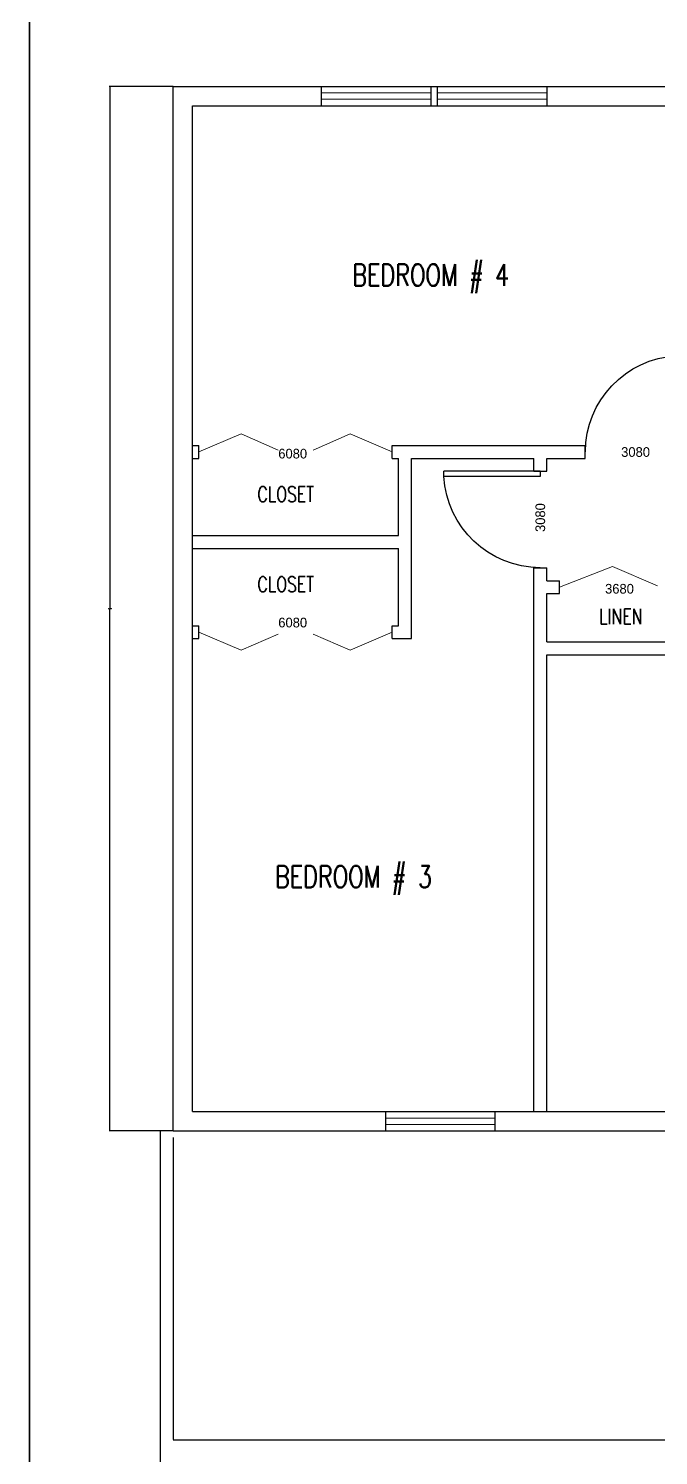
# Model space of a CAD drawing. Header units: inches. Extents: x 26998 to 46838, y -509 to 4343.
# Drawn here: x 30839.5 to 31035.1, y 3529.4 to 3972.9 of the extents above; entities that cross this region are included whole.
import ezdxf

# ---------------------------------------------------------------- set-up
doc = ezdxf.new("R2010")
doc.units = ezdxf.units.IN
doc.header["$LTSCALE"] = 0.5
doc.header["$MEASUREMENT"] = 0
doc.linetypes.add('HIDDEN', pattern=[0.375, 0.25, -0.125])
doc.layers.get('Defpoints').update_dxf_attribs({"color": 140})
for name, color, linetype in [('ARWALL', 7, 'HIDDEN'), ('Title Block', 7, 'Continuous'), ('TITLES', 3, 'Continuous'), ('windows', 4, 'Continuous')]:
    doc.layers.add(name, color=color, linetype=linetype)
doc.layers.add('TXT', color=4, linetype='Continuous', lineweight=9)
doc.styles.add('HS-DESIGN-TTLB', font='GOTHIC.TTF')
doc.styles.get("Standard").update_dxf_attribs({"font": 'romans.shx', "width": 0.75})
doc.dimstyles.get("Standard").update_dxf_attribs({"dimtxt": 0.18, "dimasz": 0.18, "dimexe": 0.18, "dimexo": 0.0625, "dimgap": 0.09, "dimtad": 0, "dimtih": 1, "dimtoh": 1, "dimdec": 4, "dimzin": 0, "dimdsep": 46, "dimtxsty": 'Standard', "dimcen": 0.09, "dimadec": 0, "dimazin": 0, "dimtfac": 1, "dimtdec": 4, "dimtofl": 0, "dimtmove": 0, "dimatfit": 3, "dimfxl": 1, "dimtolj": 1, "dimtzin": 0, "dimarcsym": 0})

# ---------------------------------------------------------------- blocks, each defined once
blk = doc.blocks.new('*D1183')
at = {"layer": 'Defpoints', "color": 0, "transparency": 16777216}
for p in [(30884.39, 3954.87), (30864.69, 3630.27), (30884.39, 3630.27)]:
    blk.add_point(p, dxfattribs=at)
at = {"layer": 'Title Block', "color": 0, "lineweight": -2, "transparency": 16777216}
for p, q in [((30884.33, 3954.87), (30864.51, 3954.87)), ((30864.69, 3954.69), (30864.69, 3792.75)), ((30864.69, 3630.45), (30864.69, 3792.39)), ((30884.33, 3630.27), (30864.51, 3630.27))]:
    blk.add_line(p, q, dxfattribs=at)
at = {"layer": 'Title Block', "color": 0, "transparency": 16777216}
for points in [[(30864.66, 3954.69), (30864.72, 3954.69), (30864.69, 3954.87)], [(30864.66, 3630.45), (30864.72, 3630.45), (30864.69, 3630.27)]]:
    blk.add_solid(points, dxfattribs=at)
at = {"layer": 'Title Block', "color": 0, "transparency": 16777216, "insert": (30864.69, 3792.57), "char_height": 0.18, "attachment_point": 5}
blk.add_mtext('\\A1;324.6000', dxfattribs=at)
blk = doc.blocks.new('door')
at = {"layer": 'windows'}
for p, q in [((9950.29, 7178.88), (9948.56, 7178.88)), ((9948.56, 7178.88), (9948.56, 7146.97)), ((9950.29, 7178.88), (9948.56, 7178.88)), ((9950.29, 7178.88), (9950.29, 7146.97)), ((9948.56, 7146.97), (9950.29, 7146.97))]:
    blk.add_line(p, q, dxfattribs=at)
blk.add_arc((9950.29, 7178.88), 31.9, 180, 266.8995, dxfattribs=at)

msp = doc.modelspace()

# ---------------------------------------------------------------- linework, layer by layer
at = {"const_width": 0.5}
msp.add_lwpolyline([(30839.7128283, 3165.2426914), (30839.7128283, 4291.6919129)], dxfattribs=at)
msp.add_lwpolyline([(30839.7128283, 3165.2426914), (30839.7128283, 4291.6919129)], dxfattribs=at)
at = {"layer": 'ARWALL', "color": 7}
for p, q in [((30884.3922826, 3628.2657314), (30884.3922826, 3534.2657314)), ((30884.3922826, 3534.2657314), (31285.1922826, 3534.2657314))]:
    msp.add_line(p, q, dxfattribs=at)
at = {"layer": 'Title Block'}
for p, q in [((30839.7128283, 4291.6919129), (30839.7128283, 3165.2426914)), ((30884.3922826, 3954.8657314), (31179.3922826, 3954.8657314)), ((30884.3922826, 3630.2657314), (30884.3922826, 3954.8657314)), ((30930.3922826, 3954.8657314), (30930.3922826, 3948.8657314)), ((30964.3922826, 3954.8657314), (30964.3922826, 3948.8657314)), ((30966.3922826, 3954.8657314), (30966.3922826, 3948.8657314)), ((31000.3922826, 3954.8657314), (31000.3922826, 3948.8657314)), ((30890.3922826, 3948.8657314), (31179.3922826, 3948.8657314)), ((30890.3922826, 3636.2657314), (30890.3922826, 3948.8657314)), ((30890.3922826, 3843.2657314), (30892.3922826, 3843.2657314)), ((30892.3922826, 3839.2657314), (30892.3922826, 3843.2657314)), ((30952.3922826, 3843.2657314), (31012.3922826, 3843.2657314)), ((30952.3922826, 3839.2657314), (30952.3922826, 3843.2657314)), ((31012.3922826, 3839.2657314), (31012.3922826, 3843.2657314)), ((30890.3922826, 3839.2657314), (30892.3922826, 3839.2657314)), ((30952.3922826, 3839.2657314), (30954.3922826, 3839.2657314)), ((30954.3922826, 3815.2657314), (30954.3922826, 3839.2657314)), ((30958.3922826, 3839.2657314), (30996.3922826, 3839.2657314)), ((30958.3922826, 3783.2657314), (30958.3922826, 3839.2657314)), ((30996.3922826, 3835.2657314), (30996.3922826, 3839.2657314)), ((31000.3922826, 3839.2657314), (31012.3922826, 3839.2657314)), ((31000.3922826, 3835.2657314), (31000.3922826, 3839.2657314)), ((30996.3922826, 3835.2657314), (31000.3922826, 3835.2657314)), ((30890.3922826, 3815.2657314), (30954.3922826, 3815.2657314)), ((30890.3922826, 3811.2657314), (30954.3922826, 3811.2657314)), ((30954.3922826, 3787.2657314), (30954.3922826, 3811.2657314)), ((30996.3922826, 3805.2657314), (31000.3922826, 3805.2657314)), ((30996.3922826, 3636.2657314), (30996.3922826, 3805.2657314)), ((31000.3922826, 3801.2657314), (31000.3922826, 3805.2657314)), ((31000.3922826, 3801.2657314), (31004.3922826, 3801.2657314)), ((31004.3922826, 3797.2657314), (31004.3922826, 3801.2657314)), ((31000.3922826, 3797.2657314), (31004.3922826, 3797.2657314)), ((31000.3922826, 3782.2657314), (31000.3922826, 3797.2657314)), ((30890.3922826, 3787.2657314), (30892.3922826, 3787.2657314)), ((30892.3922826, 3783.2657314), (30892.3922826, 3787.2657314)), ((30952.3922826, 3787.2657314), (30954.3922826, 3787.2657314)), ((30952.3922826, 3783.2657314), (30952.3922826, 3787.2657314)), ((30890.3922826, 3783.2657314), (30892.3922826, 3783.2657314)), ((30952.3922826, 3783.2657314), (30958.3922826, 3783.2657314)), ((31000.3922826, 3782.2657314), (31044.3922826, 3782.2657314)), ((31000.3922826, 3778.2657314), (31078.3922826, 3778.2657314)), ((31000.3922826, 3636.2657314), (31000.3922826, 3778.2657314)), ((30890.3922826, 3636.2657314), (31285.1922826, 3636.2657314)), ((30950.3922826, 3630.2657314), (30950.3922826, 3636.2657314)), ((30984.3922826, 3630.2657314), (30984.3922826, 3636.2657314)), ((30880.3922826, 3630.2657314), (30880.3922826, 3522.2657314)), ((30884.3922826, 3630.2657314), (30880.3922826, 3630.2657314)), ((30884.3922826, 3630.2657314), (31291.1922826, 3630.2657314))]:
    msp.add_line(p, q, dxfattribs=at)
at = {"layer": 'TXT'}
for p, q in [((30930.3922826, 3952.8657314), (30964.3922826, 3952.8657314)), ((30966.3922826, 3952.8657314), (31000.3922826, 3952.8657314)), ((30930.3922826, 3950.8657314), (30964.3922826, 3950.8657314)), ((30966.3922826, 3950.8657314), (31000.3922826, 3950.8657314)), ((30892.3922826, 3841.2657314), (30905.4626652, 3846.8657314)), ((30905.4626652, 3846.8657314), (30916.9626652, 3841.8657314)), ((30939.3218999, 3846.8657314), (30927.8218999, 3841.8657314)), ((30952.3922826, 3841.2657314), (30939.3218999, 3846.8657314)), ((31004.3922826, 3799.2657314), (31020.8218999, 3805.6657314)), ((31020.8218999, 3805.6657314), (31034.8218999, 3799.6657314)), ((30892.3922826, 3785.2657314), (30905.4626652, 3779.6657314)), ((30905.4626652, 3779.6657314), (30916.9626652, 3784.6657314)), ((30939.3218999, 3779.6657314), (30927.8218999, 3784.6657314)), ((30952.3922826, 3785.2657314), (30939.3218999, 3779.6657314)), ((30950.3922826, 3634.2657314), (30984.3922826, 3634.2657314)), ((30950.3922826, 3632.2657314), (30984.3922826, 3632.2657314))]:
    msp.add_line(p, q, dxfattribs=at)

# ---------------------------------------------------------------- block references
at = {"layer": 'TITLES', "xscale": -0.939173425781899, "yscale": 0.939173425781899, "zscale": 0.939173425781899}
for p, rotation in [((21697.3468736, 10583.4750514), 180), ((24256.1829625, -5509.7796775), 270)]:
    msp.add_blockref('door', p, dxfattribs=dict(at, rotation=rotation))

# ---------------------------------------------------------------- texts
at = {"attachment_point": 1}
for s, insert, char_height, width in [('\\A1;BEDROOM # 4', (30940.0144157, 3899.6657314), 6.8007744, 110.476910075), ('\\A1;CLOSET', (30910.5719301, 3830.5260299), 4.76054208, 28.741858457), ('\\A1;CLOSET', (30910.5719301, 3802.5260299), 4.76054208, 28.741858457), ('\\A1;LINEN', (31016.7126954, 3792.5139477), 4.76054208, 28.741858457), ('\\A1;BEDROOM # 3', (30916.0144157, 3712.6657314), 6.8007744, 110.476910075)]:
    msp.add_mtext(s, dxfattribs=dict(at, insert=insert, char_height=char_height, width=width))
at = {"layer": 'Title Block', "char_height": 3.0096, "width": 43.611515527, "attachment_point": 1, "style": 'HS-DESIGN-TTLB'}
for s, insert in [('6080', (30917.0275405, 3842.2593191)), ('3080', (31023.5275405, 3842.7593191)), ('3680', (31018.5275405, 3800.2593191)), ('6080', (30917.0275405, 3789.7593191))]:
    msp.add_mtext(s, dxfattribs=dict(at, insert=insert))
at = {"layer": 'Title Block', "insert": (30996.8986948, 3816.4009894), "char_height": 3.0096, "width": 43.611515527, "attachment_point": 1, "rotation": 90, "style": 'HS-DESIGN-TTLB'}
msp.add_mtext('3080', dxfattribs=at)

# ---------------------------------------------------------------- dimensions: what is measured, and where the dimension line sits
at = {"layer": 'Title Block'}
dim = msp.add_linear_dim(base=(30864.6922826, 3630.2657314), p1=(30884.3922826, 3954.8657314), p2=(30884.3922826, 3630.2657314), angle=90, dimstyle='Standard', dxfattribs=at)
dim.commit()
dim.dimension.update_dxf_attribs({"geometry": '*D1183', "text_midpoint": (30864.6922826, 3792.5657314)})

doc.saveas('drawing.dxf')
